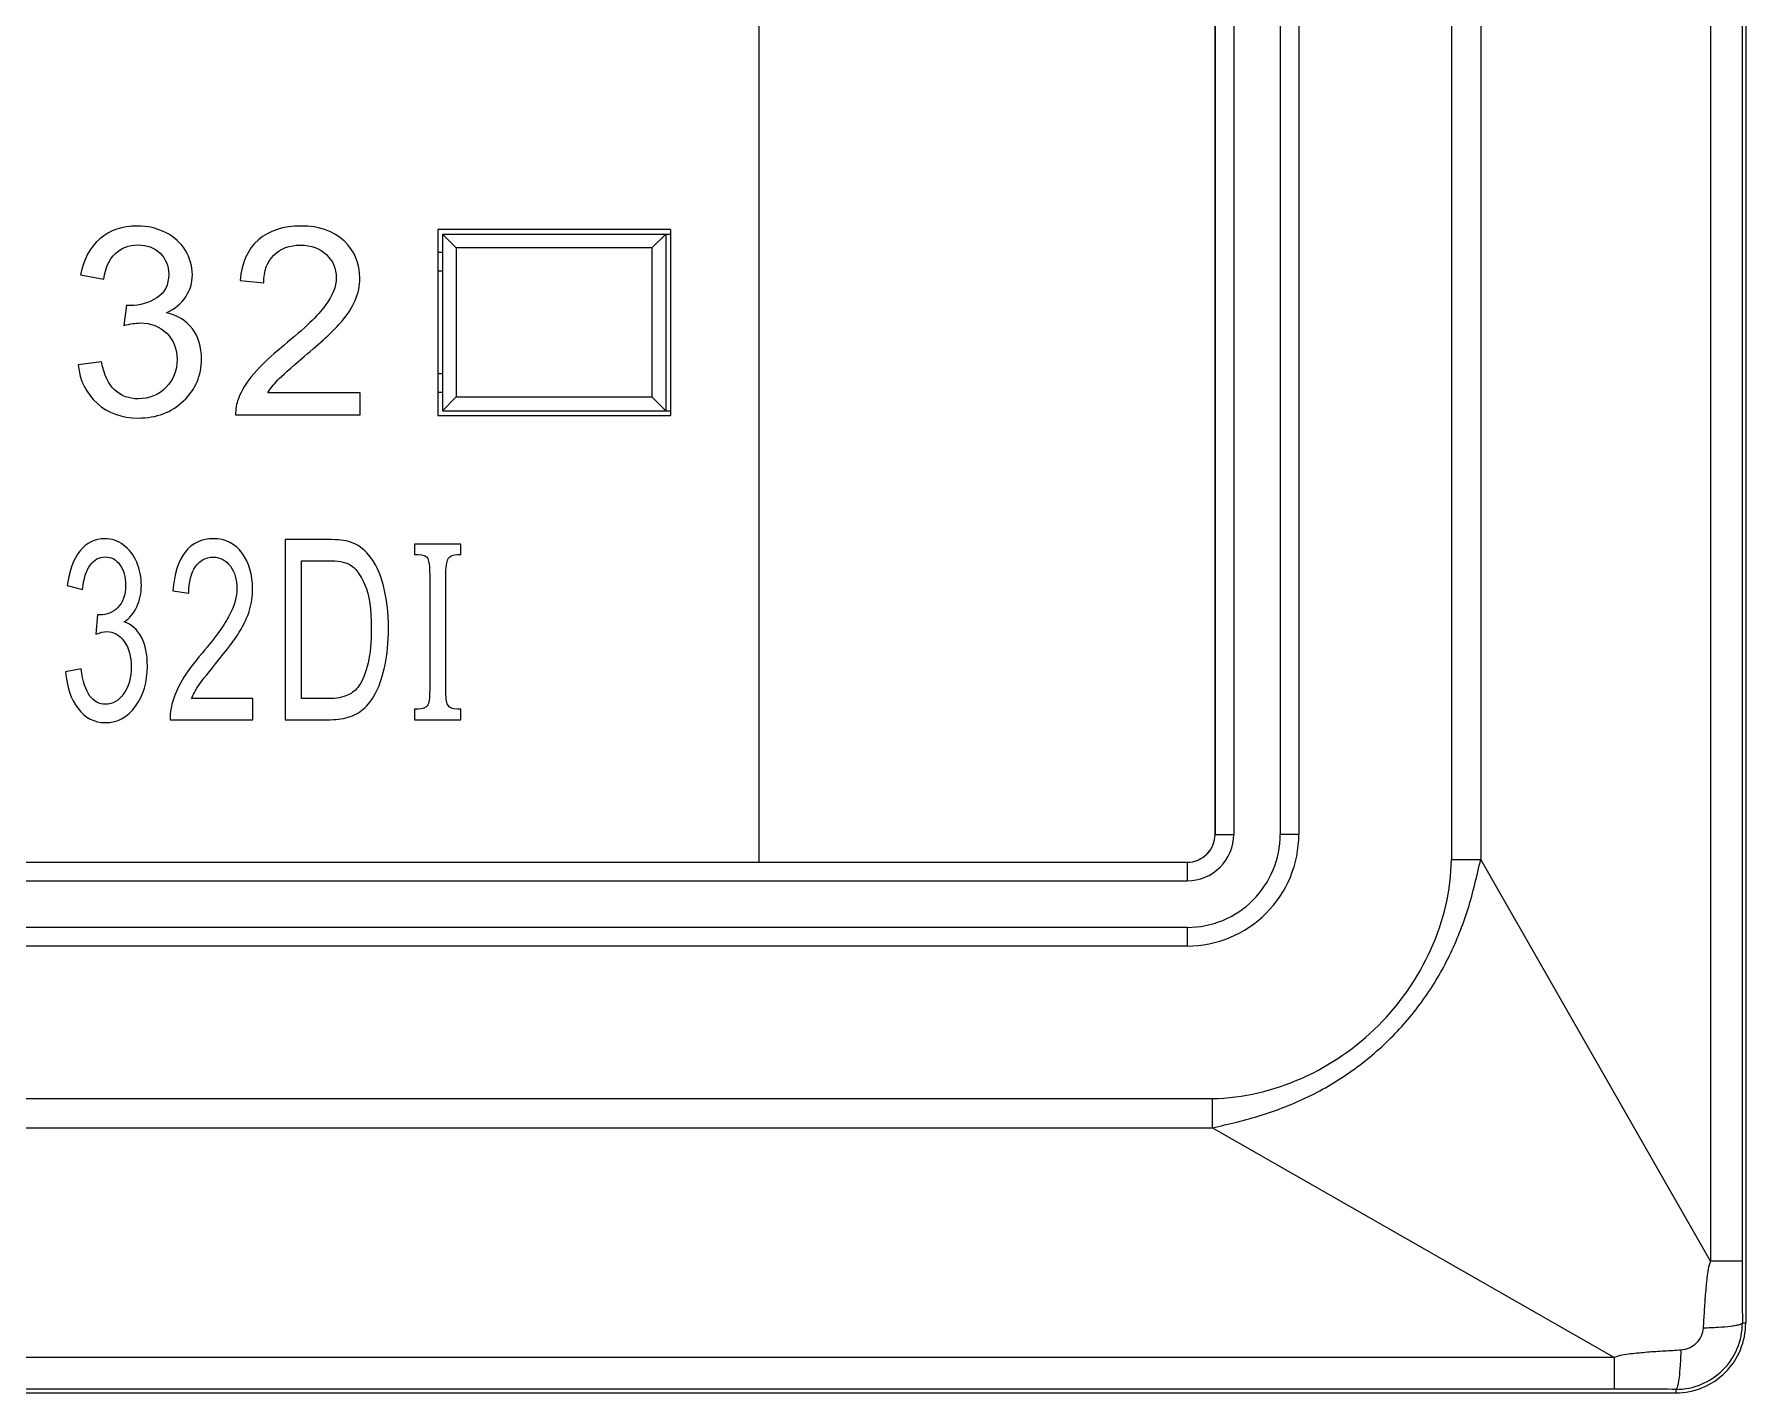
# Model space of a CAD drawing. Header units: millimetres. Extents: x 33157 to 59611, y -29750 to 1750.
# Drawn here: x 53384.85 to 53403.23, y -4016.91 to -4002.31 of the extents above; entities that cross this region are included whole.
import ezdxf

# ---------------------------------------------------------------- set-up
doc = ezdxf.new("R2010")
doc.units = ezdxf.units.MM
doc.layers.get('0').update_dxf_attribs({"lineweight": 18})

msp = doc.modelspace()

# ---------------------------------------------------------------- linework, layer by layer
at = {"lineweight": 9}
for p, q in [((53403.234, -3917.66), (53403.234, -4016.16)), ((53402.855, -3918.324), (53402.855, -4015.496)), ((53403.197, -3918.324), (53403.197, -4015.496)), ((53400.072, -3922.641), (53400.072, -4011.179)), ((53400.388, -3922.641), (53400.388, -4011.179)), ((53397.534, -3922.91), (53397.534, -4010.91)), ((53397.734, -3922.91), (53397.734, -4010.91)), ((53398.234, -3922.91), (53398.234, -4010.91)), ((53398.434, -3922.91), (53398.434, -4010.91)), ((53389.184, -4004.41), (53389.184, -4006.41)), ((53389.234, -4004.46), (53389.234, -4006.36)), ((53391.634, -4004.46), (53391.634, -4006.36)), ((53391.684, -4004.41), (53391.684, -4006.41)), ((53389.384, -4004.61), (53389.384, -4006.21)), ((53391.484, -4004.61), (53391.484, -4006.21)), ((53397.734, -4010.91), (53397.734, -4010.91)), ((53398.434, -4010.91), (53398.434, -4010.91)), ((53400.388, -4011.179), (53400.388, -4011.179)), ((53397.234, -4011.21), (53397.234, -4011.21)), ((53397.234, -4011.21), (53397.234, -4011.21)), ((53397.234, -4011.21), (53397.234, -4011.41)), ((53397.234, -4011.21), (53397.234, -4011.21)), ((53397.234, -4011.41), (53397.234, -4011.41)), ((53397.234, -4011.91), (53397.234, -4011.91)), ((53397.234, -4011.91), (53397.234, -4011.91)), ((53397.234, -4011.91), (53397.234, -4012.11)), ((53397.234, -4012.11), (53397.234, -4012.11)), ((53397.504, -4013.748), (53397.504, -4013.748)), ((53397.504, -4013.748), (53397.504, -4013.748)), ((53397.504, -4013.748), (53397.504, -4014.064)), ((53397.504, -4014.064), (53397.504, -4014.064)), ((53403.197, -4015.496), (53403.197, -4015.496)), ((53403.234, -4016.16), (53403.234, -4016.16)), ((53401.82, -4016.53), (53401.82, -4016.53)), ((53401.82, -4016.53), (53401.82, -4016.53)), ((53401.82, -4016.53), (53401.82, -4016.872)), ((53401.82, -4016.872), (53401.82, -4016.872)), ((53402.484, -4016.873), (53402.484, -4016.873)), ((53402.484, -4016.873), (53402.484, -4016.91)), ((53402.484, -4016.91), (53402.484, -4016.91))]:
    msp.add_line(p, q, dxfattribs=at)
for points, knots in [([(53397.535, -3989.011), (53397.535, -3989.011), (53397.535, -4010.91), (53397.535, -4010.91), (53397.535, -4011.075), (53397.4, -4011.21), (53397.234, -4011.21), (53397.234, -4011.21), (53392.644, -4011.21), (53392.644, -4011.21), (53392.644, -4011.21), (53392.634, -4011.21), (53392.634, -4011.21), (53392.634, -4011.21), (53392.634, -3991.84), (53392.634, -3991.84), (53392.634, -3991.84), (53392.686, -3991.81), (53392.686, -3991.81), (53392.686, -3991.81), (53397.535, -3989.011), (53397.535, -3989.011)], [0, 0, 0, 0, 144874.482306, 144874.482306, 144874.482306, 289748.964611, 289748.964611, 289748.964611, 434623.446917, 434623.446917, 434623.446917, 579497.929222, 579497.929222, 579497.929222, 724372.411528, 724372.411528, 724372.411528, 869246.893833, 869246.893833, 869246.893833, 1014121.376139, 1014121.376139, 1014121.376139, 1014121.376139]), ([(53385.324, -4005.867), (53385.324, -4005.867), (53385.572, -4005.833), (53385.572, -4005.833), (53385.601, -4005.974), (53385.649, -4006.075), (53385.717, -4006.138), (53385.785, -4006.2), (53385.869, -4006.231), (53385.968, -4006.231), (53386.086, -4006.231), (53386.185, -4006.19), (53386.265, -4006.109), (53386.345, -4006.028), (53386.385, -4005.928), (53386.385, -4005.809), (53386.385, -4005.695), (53386.348, -4005.601), (53386.273, -4005.527), (53386.199, -4005.453), (53386.104, -4005.416), (53385.989, -4005.416), (53385.942, -4005.416), (53385.883, -4005.425), (53385.813, -4005.443), (53385.813, -4005.443), (53385.841, -4005.226), (53385.841, -4005.226), (53385.858, -4005.228), (53385.871, -4005.229), (53385.881, -4005.229), (53385.987, -4005.229), (53386.082, -4005.201), (53386.168, -4005.146), (53386.252, -4005.091), (53386.295, -4005.006), (53386.295, -4004.892), (53386.295, -4004.801), (53386.263, -4004.726), (53386.202, -4004.666), (53386.14, -4004.607), (53386.061, -4004.577), (53385.963, -4004.577), (53385.866, -4004.577), (53385.786, -4004.607), (53385.722, -4004.669), (53385.657, -4004.73), (53385.616, -4004.821), (53385.597, -4004.944), (53385.597, -4004.944), (53385.349, -4004.899), (53385.349, -4004.899), (53385.38, -4004.732), (53385.448, -4004.603), (53385.556, -4004.511), (53385.663, -4004.419), (53385.797, -4004.374), (53385.957, -4004.374), (53386.067, -4004.374), (53386.169, -4004.397), (53386.262, -4004.445), (53386.355, -4004.492), (53386.426, -4004.556), (53386.475, -4004.638), (53386.524, -4004.719), (53386.549, -4004.806), (53386.549, -4004.898), (53386.549, -4004.985), (53386.525, -4005.064), (53386.478, -4005.135), (53386.431, -4005.207), (53386.362, -4005.264), (53386.27, -4005.306), (53386.39, -4005.333), (53386.482, -4005.391), (53386.549, -4005.478), (53386.614, -4005.564), (53386.647, -4005.673), (53386.647, -4005.804), (53386.647, -4005.98), (53386.583, -4006.13), (53386.454, -4006.253), (53386.326, -4006.376), (53386.163, -4006.437), (53385.966, -4006.437), (53385.789, -4006.437), (53385.642, -4006.384), (53385.525, -4006.278), (53385.407, -4006.172), (53385.34, -4006.035), (53385.324, -4005.867)], [0, 0, 0, 0, 136579.389566, 136579.389566, 136579.389566, 273158.779131, 273158.779131, 273158.779131, 409738.168697, 409738.168697, 409738.168697, 546317.558262, 546317.558262, 546317.558262, 682896.947828, 682896.947828, 682896.947828, 819476.337393, 819476.337393, 819476.337393, 956055.726959, 956055.726959, 956055.726959, 1092635.116524, 1092635.116524, 1092635.116524, 1229214.50609, 1229214.50609, 1229214.50609, 1365793.895656, 1365793.895656, 1365793.895656, 1502373.285221, 1502373.285221, 1502373.285221, 1638952.674787, 1638952.674787, 1638952.674787, 1775532.064352, 1775532.064352, 1775532.064352, 1912111.453918, 1912111.453918, 1912111.453918, 2048690.843483, 2048690.843483, 2048690.843483, 2185270.233049, 2185270.233049, 2185270.233049, 2321849.622614, 2321849.622614, 2321849.622614, 2458429.01218, 2458429.01218, 2458429.01218, 2595008.401746, 2595008.401746, 2595008.401746, 2731587.791311, 2731587.791311, 2731587.791311, 2868167.180877, 2868167.180877, 2868167.180877, 3004746.570442, 3004746.570442, 3004746.570442, 3141325.960008, 3141325.960008, 3141325.960008, 3277905.349573, 3277905.349573, 3277905.349573, 3414484.739139, 3414484.739139, 3414484.739139, 3551064.128704, 3551064.128704, 3551064.128704, 3687643.51827, 3687643.51827, 3687643.51827, 3824222.907836, 3824222.907836, 3824222.907836, 3960802.297401, 3960802.297401, 3960802.297401, 4097381.686967, 4097381.686967, 4097381.686967, 4097381.686967]), ([(53388.351, -4006.166), (53388.351, -4006.166), (53388.351, -4006.403), (53388.351, -4006.403), (53388.351, -4006.403), (53387.013, -4006.403), (53387.013, -4006.403), (53387.012, -4006.343), (53387.021, -4006.286), (53387.043, -4006.23), (53387.077, -4006.139), (53387.132, -4006.05), (53387.208, -4005.962), (53387.283, -4005.874), (53387.392, -4005.772), (53387.532, -4005.657), (53387.751, -4005.477), (53387.9, -4005.334), (53387.977, -4005.229), (53388.055, -4005.123), (53388.094, -4005.024), (53388.094, -4004.93), (53388.094, -4004.831), (53388.059, -4004.749), (53387.988, -4004.681), (53387.918, -4004.614), (53387.826, -4004.58), (53387.712, -4004.58), (53387.592, -4004.58), (53387.496, -4004.615), (53387.424, -4004.687), (53387.353, -4004.758), (53387.316, -4004.857), (53387.315, -4004.983), (53387.315, -4004.983), (53387.061, -4004.958), (53387.061, -4004.958), (53387.079, -4004.768), (53387.145, -4004.623), (53387.258, -4004.523), (53387.373, -4004.424), (53387.526, -4004.374), (53387.718, -4004.374), (53387.912, -4004.374), (53388.066, -4004.427), (53388.178, -4004.535), (53388.292, -4004.643), (53388.348, -4004.776), (53388.348, -4004.935), (53388.348, -4005.016), (53388.332, -4005.096), (53388.298, -4005.174), (53388.266, -4005.252), (53388.21, -4005.335), (53388.134, -4005.421), (53388.057, -4005.507), (53387.929, -4005.626), (53387.751, -4005.777), (53387.602, -4005.902), (53387.506, -4005.987), (53387.464, -4006.031), (53387.422, -4006.076), (53387.387, -4006.121), (53387.359, -4006.166), (53387.359, -4006.166), (53388.351, -4006.166), (53388.351, -4006.166)], [0, 0, 0, 0, 137534.219864, 137534.219864, 137534.219864, 275068.439728, 275068.439728, 275068.439728, 412602.659593, 412602.659593, 412602.659593, 550136.879457, 550136.879457, 550136.879457, 687671.099321, 687671.099321, 687671.099321, 825205.319185, 825205.319185, 825205.319185, 962739.53905, 962739.53905, 962739.53905, 1100273.758914, 1100273.758914, 1100273.758914, 1237807.978778, 1237807.978778, 1237807.978778, 1375342.198642, 1375342.198642, 1375342.198642, 1512876.418507, 1512876.418507, 1512876.418507, 1650410.638371, 1650410.638371, 1650410.638371, 1787944.858235, 1787944.858235, 1787944.858235, 1925479.078099, 1925479.078099, 1925479.078099, 2063013.297964, 2063013.297964, 2063013.297964, 2200547.517828, 2200547.517828, 2200547.517828, 2338081.737692, 2338081.737692, 2338081.737692, 2475615.957556, 2475615.957556, 2475615.957556, 2613150.17742, 2613150.17742, 2613150.17742, 2750684.397285, 2750684.397285, 2750684.397285, 2888218.617149, 2888218.617149, 2888218.617149, 3025752.837013, 3025752.837013, 3025752.837013, 3025752.837013]), ([(53387.546, -4009.678), (53387.546, -4009.678), (53387.546, -4007.743), (53387.546, -4007.743), (53387.546, -4007.743), (53388.008, -4007.743), (53388.008, -4007.743), (53388.112, -4007.743), (53388.192, -4007.752), (53388.247, -4007.77), (53388.323, -4007.796), (53388.389, -4007.842), (53388.443, -4007.909), (53388.514, -4007.995), (53388.567, -4008.105), (53388.602, -4008.239), (53388.637, -4008.374), (53388.655, -4008.527), (53388.655, -4008.7), (53388.655, -4008.847), (53388.643, -4008.977), (53388.619, -4009.09), (53388.595, -4009.204), (53388.565, -4009.298), (53388.528, -4009.372), (53388.49, -4009.447), (53388.449, -4009.505), (53388.405, -4009.547), (53388.361, -4009.59), (53388.308, -4009.623), (53388.245, -4009.645), (53388.183, -4009.667), (53388.111, -4009.678), (53388.03, -4009.678), (53388.03, -4009.678), (53387.546, -4009.678), (53387.546, -4009.678)], [0, 0, 0, 0, 140514.083034, 140514.083034, 140514.083034, 281028.166068, 281028.166068, 281028.166068, 421542.249102, 421542.249102, 421542.249102, 562056.332136, 562056.332136, 562056.332136, 702570.41517, 702570.41517, 702570.41517, 843084.498204, 843084.498204, 843084.498204, 983598.581237, 983598.581237, 983598.581237, 1124112.664271, 1124112.664271, 1124112.664271, 1264626.747305, 1264626.747305, 1264626.747305, 1405140.830339, 1405140.830339, 1405140.830339, 1545654.913373, 1545654.913373, 1545654.913373, 1686168.996407, 1686168.996407, 1686168.996407, 1686168.996407]), ([(53385.188, -4009.164), (53385.188, -4009.164), (53385.353, -4009.132), (53385.353, -4009.132), (53385.372, -4009.267), (53385.404, -4009.364), (53385.449, -4009.424), (53385.494, -4009.483), (53385.55, -4009.513), (53385.616, -4009.513), (53385.694, -4009.513), (53385.76, -4009.474), (53385.813, -4009.397), (53385.866, -4009.319), (53385.892, -4009.223), (53385.892, -4009.109), (53385.892, -4009), (53385.868, -4008.91), (53385.818, -4008.838), (53385.769, -4008.768), (53385.706, -4008.732), (53385.629, -4008.732), (53385.598, -4008.732), (53385.559, -4008.741), (53385.513, -4008.759), (53385.513, -4008.759), (53385.531, -4008.551), (53385.531, -4008.551), (53385.542, -4008.552), (53385.551, -4008.553), (53385.558, -4008.553), (53385.628, -4008.553), (53385.691, -4008.527), (53385.748, -4008.474), (53385.804, -4008.421), (53385.832, -4008.34), (53385.832, -4008.231), (53385.832, -4008.144), (53385.812, -4008.072), (53385.771, -4008.015), (53385.73, -4007.957), (53385.677, -4007.929), (53385.612, -4007.929), (53385.548, -4007.929), (53385.495, -4007.958), (53385.452, -4008.017), (53385.409, -4008.075), (53385.382, -4008.163), (53385.369, -4008.28), (53385.369, -4008.28), (53385.205, -4008.237), (53385.205, -4008.237), (53385.225, -4008.078), (53385.271, -4007.954), (53385.342, -4007.866), (53385.413, -4007.778), (53385.502, -4007.734), (53385.608, -4007.734), (53385.681, -4007.734), (53385.749, -4007.757), (53385.81, -4007.802), (53385.872, -4007.848), (53385.919, -4007.909), (53385.952, -4007.987), (53385.985, -4008.066), (53386.001, -4008.148), (53386.001, -4008.236), (53386.001, -4008.32), (53385.985, -4008.395), (53385.954, -4008.464), (53385.923, -4008.532), (53385.877, -4008.587), (53385.816, -4008.627), (53385.895, -4008.653), (53385.957, -4008.708), (53386.001, -4008.792), (53386.045, -4008.875), (53386.066, -4008.979), (53386.066, -4009.104), (53386.066, -4009.273), (53386.024, -4009.416), (53385.938, -4009.534), (53385.853, -4009.652), (53385.745, -4009.71), (53385.614, -4009.71), (53385.497, -4009.71), (53385.399, -4009.659), (53385.321, -4009.558), (53385.243, -4009.456), (53385.199, -4009.325), (53385.188, -4009.164)], [0, 0, 0, 0, 136583.764801, 136583.764801, 136583.764801, 273167.529603, 273167.529603, 273167.529603, 409751.294404, 409751.294404, 409751.294404, 546335.059205, 546335.059205, 546335.059205, 682918.824006, 682918.824006, 682918.824006, 819502.588808, 819502.588808, 819502.588808, 956086.353609, 956086.353609, 956086.353609, 1092670.11841, 1092670.11841, 1092670.11841, 1229253.883212, 1229253.883212, 1229253.883212, 1365837.648013, 1365837.648013, 1365837.648013, 1502421.412814, 1502421.412814, 1502421.412814, 1639005.177616, 1639005.177616, 1639005.177616, 1775588.942417, 1775588.942417, 1775588.942417, 1912172.707218, 1912172.707218, 1912172.707218, 2048756.472019, 2048756.472019, 2048756.472019, 2185340.236821, 2185340.236821, 2185340.236821, 2321924.001622, 2321924.001622, 2321924.001622, 2458507.766423, 2458507.766423, 2458507.766423, 2595091.531225, 2595091.531225, 2595091.531225, 2731675.296026, 2731675.296026, 2731675.296026, 2868259.060827, 2868259.060827, 2868259.060827, 3004842.825628, 3004842.825628, 3004842.825628, 3141426.59043, 3141426.59043, 3141426.59043, 3278010.355231, 3278010.355231, 3278010.355231, 3414594.120032, 3414594.120032, 3414594.120032, 3551177.884834, 3551177.884834, 3551177.884834, 3687761.649635, 3687761.649635, 3687761.649635, 3824345.414436, 3824345.414436, 3824345.414436, 3960929.179238, 3960929.179238, 3960929.179238, 4097512.944039, 4097512.944039, 4097512.944039, 4097512.944039]), ([(53387.198, -4009.451), (53387.198, -4009.451), (53387.198, -4009.678), (53387.198, -4009.678), (53387.198, -4009.678), (53386.31, -4009.678), (53386.31, -4009.678), (53386.308, -4009.62), (53386.315, -4009.565), (53386.329, -4009.512), (53386.352, -4009.425), (53386.388, -4009.339), (53386.438, -4009.255), (53386.489, -4009.171), (53386.561, -4009.074), (53386.654, -4008.963), (53386.799, -4008.791), (53386.898, -4008.654), (53386.949, -4008.553), (53387.001, -4008.452), (53387.027, -4008.357), (53387.027, -4008.267), (53387.027, -4008.173), (53387.004, -4008.093), (53386.957, -4008.029), (53386.91, -4007.964), (53386.849, -4007.932), (53386.773, -4007.932), (53386.694, -4007.932), (53386.63, -4007.966), (53386.582, -4008.034), (53386.535, -4008.102), (53386.511, -4008.197), (53386.51, -4008.318), (53386.51, -4008.318), (53386.341, -4008.294), (53386.341, -4008.294), (53386.353, -4008.112), (53386.397, -4007.973), (53386.472, -4007.878), (53386.548, -4007.782), (53386.65, -4007.734), (53386.777, -4007.734), (53386.906, -4007.734), (53387.008, -4007.786), (53387.083, -4007.889), (53387.158, -4007.992), (53387.196, -4008.12), (53387.196, -4008.272), (53387.196, -4008.35), (53387.185, -4008.426), (53387.163, -4008.501), (53387.141, -4008.576), (53387.104, -4008.655), (53387.053, -4008.738), (53387.002, -4008.82), (53386.917, -4008.934), (53386.799, -4009.078), (53386.7, -4009.198), (53386.637, -4009.279), (53386.609, -4009.322), (53386.581, -4009.365), (53386.557, -4009.407), (53386.539, -4009.451), (53386.539, -4009.451), (53387.198, -4009.451), (53387.198, -4009.451)], [0, 0, 0, 0, 137537.417006, 137537.417006, 137537.417006, 275074.834012, 275074.834012, 275074.834012, 412612.251018, 412612.251018, 412612.251018, 550149.668024, 550149.668024, 550149.668024, 687687.085029, 687687.085029, 687687.085029, 825224.502035, 825224.502035, 825224.502035, 962761.919041, 962761.919041, 962761.919041, 1100299.336047, 1100299.336047, 1100299.336047, 1237836.753053, 1237836.753053, 1237836.753053, 1375374.170059, 1375374.170059, 1375374.170059, 1512911.587065, 1512911.587065, 1512911.587065, 1650449.004071, 1650449.004071, 1650449.004071, 1787986.421076, 1787986.421076, 1787986.421076, 1925523.838082, 1925523.838082, 1925523.838082, 2063061.255088, 2063061.255088, 2063061.255088, 2200598.672094, 2200598.672094, 2200598.672094, 2338136.0891, 2338136.0891, 2338136.0891, 2475673.506106, 2475673.506106, 2475673.506106, 2613210.923112, 2613210.923112, 2613210.923112, 2750748.340118, 2750748.340118, 2750748.340118, 2888285.757123, 2888285.757123, 2888285.757123, 3025823.174129, 3025823.174129, 3025823.174129, 3025823.174129]), ([(53387.723, -4009.451), (53387.723, -4009.451), (53388.009, -4009.451), (53388.009, -4009.451), (53388.098, -4009.451), (53388.167, -4009.439), (53388.217, -4009.415), (53388.268, -4009.391), (53388.308, -4009.358), (53388.338, -4009.315), (53388.38, -4009.254), (53388.412, -4009.172), (53388.436, -4009.069), (53388.459, -4008.966), (53388.471, -4008.842), (53388.471, -4008.696), (53388.471, -4008.493), (53388.448, -4008.337), (53388.402, -4008.228), (53388.356, -4008.119), (53388.3, -4008.046), (53388.234, -4008.009), (53388.187, -4007.983), (53388.11, -4007.97), (53388.005, -4007.97), (53388.005, -4007.97), (53387.723, -4007.97), (53387.723, -4007.97), (53387.723, -4007.97), (53387.723, -4009.451), (53387.723, -4009.451)], [0, 0, 0, 0, 141825.191314, 141825.191314, 141825.191314, 283650.382628, 283650.382628, 283650.382628, 425475.573942, 425475.573942, 425475.573942, 567300.765256, 567300.765256, 567300.765256, 709125.95657, 709125.95657, 709125.95657, 850951.147884, 850951.147884, 850951.147884, 992776.339198, 992776.339198, 992776.339198, 1134601.530512, 1134601.530512, 1134601.530512, 1276426.721826, 1276426.721826, 1276426.721826, 1418251.91314, 1418251.91314, 1418251.91314, 1418251.91314]), ([(53388.935, -4007.791), (53388.935, -4007.791), (53389.434, -4007.791), (53389.434, -4007.791), (53389.434, -4007.791), (53389.434, -4007.905), (53389.434, -4007.905), (53389.434, -4007.905), (53389.396, -4007.905), (53389.396, -4007.905), (53389.349, -4007.905), (53389.316, -4007.919), (53389.298, -4007.948), (53389.28, -4007.976), (53389.271, -4008.041), (53389.271, -4008.143), (53389.271, -4008.143), (53389.271, -4009.359), (53389.271, -4009.359), (53389.271, -4009.437), (53389.278, -4009.49), (53389.292, -4009.52), (53389.306, -4009.549), (53389.341, -4009.564), (53389.396, -4009.564), (53389.396, -4009.564), (53389.434, -4009.564), (53389.434, -4009.564), (53389.434, -4009.564), (53389.434, -4009.678), (53389.434, -4009.678), (53389.434, -4009.678), (53388.935, -4009.678), (53388.935, -4009.678), (53388.935, -4009.678), (53388.935, -4009.564), (53388.935, -4009.564), (53388.935, -4009.564), (53388.975, -4009.564), (53388.975, -4009.564), (53389.023, -4009.564), (53389.055, -4009.552), (53389.072, -4009.528), (53389.09, -4009.504), (53389.098, -4009.448), (53389.098, -4009.359), (53389.098, -4009.359), (53389.098, -4008.115), (53389.098, -4008.115), (53389.098, -4008.032), (53389.091, -4007.976), (53389.077, -4007.948), (53389.063, -4007.919), (53389.029, -4007.905), (53388.975, -4007.905), (53388.975, -4007.905), (53388.935, -4007.905), (53388.935, -4007.905), (53388.935, -4007.905), (53388.935, -4007.791), (53388.935, -4007.791)], [0, 0, 0, 0, 137901.970929, 137901.970929, 137901.970929, 275803.941857, 275803.941857, 275803.941857, 413705.912786, 413705.912786, 413705.912786, 551607.883714, 551607.883714, 551607.883714, 689509.854643, 689509.854643, 689509.854643, 827411.825572, 827411.825572, 827411.825572, 965313.7965, 965313.7965, 965313.7965, 1103215.767429, 1103215.767429, 1103215.767429, 1241117.738358, 1241117.738358, 1241117.738358, 1379019.709286, 1379019.709286, 1379019.709286, 1516921.680215, 1516921.680215, 1516921.680215, 1654823.651143, 1654823.651143, 1654823.651143, 1792725.622072, 1792725.622072, 1792725.622072, 1930627.593001, 1930627.593001, 1930627.593001, 2068529.563929, 2068529.563929, 2068529.563929, 2206431.534858, 2206431.534858, 2206431.534858, 2344333.505786, 2344333.505786, 2344333.505786, 2482235.476715, 2482235.476715, 2482235.476715, 2620137.447644, 2620137.447644, 2620137.447644, 2758039.418572, 2758039.418572, 2758039.418572, 2758039.418572])]:
    msp.add_open_spline(points, degree=3, knots=knots)
for points in [[(53391.684, -4004.41), (53391.684, -4004.41), (53389.184, -4004.41), (53389.184, -4004.41)], [(53389.234, -4004.46), (53389.234, -4004.46), (53391.684, -4004.46), (53391.684, -4004.46)], [(53389.234, -4004.46), (53389.234, -4004.46), (53389.384, -4004.61), (53389.384, -4004.61)], [(53391.634, -4004.46), (53391.634, -4004.46), (53391.484, -4004.61), (53391.484, -4004.61)], [(53389.234, -4004.66), (53389.234, -4004.66), (53389.184, -4004.66), (53389.184, -4004.66)], [(53391.484, -4004.61), (53391.484, -4004.61), (53389.384, -4004.61), (53389.384, -4004.61)], [(53389.234, -4004.86), (53389.234, -4004.86), (53389.184, -4004.86), (53389.184, -4004.86)], [(53389.184, -4005.96), (53389.184, -4005.96), (53389.234, -4005.96), (53389.234, -4005.96)], [(53389.184, -4006.16), (53389.184, -4006.16), (53389.234, -4006.16), (53389.234, -4006.16)], [(53389.234, -4006.36), (53389.234, -4006.36), (53389.384, -4006.21), (53389.384, -4006.21)], [(53389.384, -4006.21), (53389.384, -4006.21), (53391.484, -4006.21), (53391.484, -4006.21)], [(53391.634, -4006.36), (53391.634, -4006.36), (53391.484, -4006.21), (53391.484, -4006.21)], [(53389.184, -4006.41), (53389.184, -4006.41), (53391.684, -4006.41), (53391.684, -4006.41)], [(53389.234, -4006.36), (53389.234, -4006.36), (53391.684, -4006.36), (53391.684, -4006.36)], [(53397.534, -4010.91), (53397.534, -4010.91), (53397.734, -4010.91), (53397.734, -4010.91)], [(53398.434, -4010.91), (53398.434, -4010.91), (53398.234, -4010.91), (53398.234, -4010.91)], [(53400.072, -4011.179), (53400.072, -4011.179), (53400.388, -4011.179), (53400.388, -4011.179)], [(53402.855, -4015.496), (53402.855, -4015.496), (53400.388, -4011.179), (53400.388, -4011.179)], [(53374.534, -4011.21), (53374.534, -4011.21), (53397.234, -4011.21), (53397.234, -4011.21)], [(53374.534, -4011.21), (53374.534, -4011.21), (53397.234, -4011.21), (53397.234, -4011.21)], [(53374.534, -4011.41), (53374.534, -4011.41), (53397.234, -4011.41), (53397.234, -4011.41)], [(53397.234, -4011.91), (53397.234, -4011.91), (53374.534, -4011.91), (53374.534, -4011.91)], [(53397.234, -4012.11), (53397.234, -4012.11), (53374.534, -4012.11), (53374.534, -4012.11)], [(53374.265, -4013.748), (53374.265, -4013.748), (53397.504, -4013.748), (53397.504, -4013.748)], [(53374.265, -4014.064), (53374.265, -4014.064), (53397.504, -4014.064), (53397.504, -4014.064)], [(53401.82, -4016.53), (53401.82, -4016.53), (53397.504, -4014.064), (53397.504, -4014.064)], [(53403.197, -4015.496), (53403.197, -4015.496), (53402.855, -4015.496), (53402.855, -4015.496)], [(53403.197, -4015.496), (53403.197, -4015.717), (53403.197, -4015.938), (53403.198, -4016.16)], [(53403.198, -4016.16), (53403.198, -4016.16), (53403.234, -4016.16), (53403.234, -4016.16)], [(53401.82, -4016.53), (53401.82, -4016.53), (53369.949, -4016.53), (53369.949, -4016.53)], [(53401.82, -4016.872), (53401.82, -4016.872), (53369.949, -4016.872), (53369.949, -4016.872)], [(53402.484, -4016.873), (53402.263, -4016.872), (53402.042, -4016.872), (53401.82, -4016.872)], [(53369.284, -4016.91), (53369.284, -4016.91), (53402.484, -4016.91), (53402.484, -4016.91)]]:
    msp.add_open_spline(points, degree=3, dxfattribs=at)
for points, knots in [([(53397.234, -4012.11), (53397.553, -4012.11), (53397.858, -4011.983), (53398.083, -4011.758), (53398.308, -4011.533), (53398.434, -4011.228), (53398.434, -4010.91)], [0, 0, 0, 0, 173257.060133, 173257.060133, 173257.060133, 346514.120266, 346514.120266, 346514.120266, 346514.120266]), ([(53397.234, -4011.91), (53397.5, -4011.91), (53397.754, -4011.805), (53397.941, -4011.617), (53398.129, -4011.429), (53398.234, -4011.175), (53398.234, -4010.91)], [0, 0, 0, 0, 173256.587668, 173256.587668, 173256.587668, 346513.175337, 346513.175337, 346513.175337, 346513.175337]), ([(53397.234, -4011.41), (53397.367, -4011.41), (53397.494, -4011.357), (53397.588, -4011.263), (53397.682, -4011.17), (53397.734, -4011.042), (53397.734, -4010.91)], [0, 0, 0, 0, 173255.406613, 173255.406613, 173255.406613, 346510.813226, 346510.813226, 346510.813226, 346510.813226]), ([(53397.234, -4011.21), (53397.314, -4011.21), (53397.39, -4011.178), (53397.447, -4011.122), (53397.503, -4011.066), (53397.534, -4010.989), (53397.534, -4010.91)], [0, 0, 0, 0, 173254.93412, 173254.93412, 173254.93412, 346509.86824, 346509.86824, 346509.86824, 346509.86824]), ([(53397.504, -4013.748), (53397.67, -4013.748), (53397.836, -4013.725), (53397.998, -4013.687), (53398.161, -4013.65), (53398.319, -4013.596), (53398.471, -4013.528), (53398.773, -4013.392), (53399.052, -4013.199), (53399.288, -4012.963), (53399.524, -4012.728), (53399.717, -4012.449), (53399.852, -4012.146), (53399.92, -4011.994), (53399.974, -4011.836), (53400.012, -4011.674), (53400.05, -4011.512), (53400.072, -4011.345), (53400.072, -4011.179)], [0, 0, 0, 0, 147091.535688, 147091.535688, 147091.535688, 294183.071377, 294183.071377, 294183.071377, 441274.607065, 441274.607065, 441274.607065, 588366.142754, 588366.142754, 588366.142754, 735457.678442, 735457.678442, 735457.678442, 882549.214131, 882549.214131, 882549.214131, 882549.214131]), ([(53397.504, -4014.064), (53397.592, -4014.042), (53397.681, -4014.023), (53397.769, -4014.001), (53397.857, -4013.979), (53397.944, -4013.955), (53398.031, -4013.928), (53398.204, -4013.873), (53398.374, -4013.807), (53398.538, -4013.727), (53398.701, -4013.647), (53398.858, -4013.555), (53399.006, -4013.449), (53399.154, -4013.344), (53399.294, -4013.226), (53399.422, -4013.098), (53399.551, -4012.969), (53399.668, -4012.83), (53399.774, -4012.682), (53399.879, -4012.533), (53399.972, -4012.376), (53400.052, -4012.213), (53400.131, -4012.05), (53400.198, -4011.88), (53400.252, -4011.707), (53400.279, -4011.62), (53400.303, -4011.532), (53400.325, -4011.444), (53400.347, -4011.356), (53400.367, -4011.267), (53400.388, -4011.179)], [0, 0, 0, 0, 141857.952797, 141857.952797, 141857.952797, 283715.905593, 283715.905593, 283715.905593, 425573.85839, 425573.85839, 425573.85839, 567431.811187, 567431.811187, 567431.811187, 709289.763983, 709289.763983, 709289.763983, 851147.71678, 851147.71678, 851147.71678, 993005.669577, 993005.669577, 993005.669577, 1134863.622374, 1134863.622374, 1134863.622374, 1276721.57517, 1276721.57517, 1276721.57517, 1418579.527967, 1418579.527967, 1418579.527967, 1418579.527967]), ([(53402.855, -4015.496), (53402.844, -4015.524), (53402.837, -4015.553), (53402.831, -4015.583), (53402.826, -4015.613), (53402.821, -4015.643), (53402.818, -4015.673), (53402.81, -4015.733), (53402.805, -4015.793), (53402.8, -4015.854), (53402.795, -4015.914), (53402.791, -4015.974), (53402.787, -4016.035), (53402.784, -4016.095), (53402.78, -4016.155), (53402.777, -4016.215)], [0, 0, 0, 0, 149313.687251, 149313.687251, 149313.687251, 298627.374503, 298627.374503, 298627.374503, 447941.061754, 447941.061754, 447941.061754, 597254.749006, 597254.749006, 597254.749006, 746568.436257, 746568.436257, 746568.436257, 746568.436257]), ([(53402.484, -4016.91), (53402.683, -4016.91), (53402.874, -4016.831), (53403.015, -4016.69), (53403.155, -4016.55), (53403.234, -4016.359), (53403.234, -4016.16)], [0, 0, 0, 0, 173281.381497, 173281.381497, 173281.381497, 346562.762994, 346562.762994, 346562.762994, 346562.762994]), ([(53402.484, -4016.873), (53402.674, -4016.873), (53402.855, -4016.798), (53402.989, -4016.664), (53403.123, -4016.53), (53403.198, -4016.349), (53403.198, -4016.16)], [0, 0, 0, 0, 173281.29474, 173281.29474, 173281.29474, 346562.589481, 346562.589481, 346562.589481, 346562.589481]), ([(53403.198, -4016.16), (53403.197, -4016.164), (53403.193, -4016.167), (53403.188, -4016.17), (53403.18, -4016.174), (53403.173, -4016.177), (53403.164, -4016.179), (53403.152, -4016.183), (53403.139, -4016.186), (53403.126, -4016.188), (53403.109, -4016.191), (53403.092, -4016.194), (53403.075, -4016.196), (53403.031, -4016.202), (53402.986, -4016.206), (53402.941, -4016.209), (53402.886, -4016.212), (53402.832, -4016.214), (53402.777, -4016.215)], [0, 0, 0, 0, 147109.050769, 147109.050769, 147109.050769, 294218.101538, 294218.101538, 294218.101538, 441327.152307, 441327.152307, 441327.152307, 588436.203076, 588436.203076, 588436.203076, 735545.253845, 735545.253845, 735545.253845, 882654.304614, 882654.304614, 882654.304614, 882654.304614]), ([(53402.777, -4016.215), (53402.774, -4016.275), (53402.746, -4016.334), (53402.702, -4016.378), (53402.659, -4016.421), (53402.599, -4016.449), (53402.54, -4016.452)], [0, 0, 0, 0, 173280.323617, 173280.323617, 173280.323617, 346560.647234, 346560.647234, 346560.647234, 346560.647234]), ([(53402.54, -4016.452), (53402.48, -4016.456), (53402.419, -4016.459), (53402.359, -4016.463), (53402.299, -4016.466), (53402.239, -4016.47), (53402.178, -4016.475), (53402.118, -4016.48), (53402.058, -4016.486), (53401.998, -4016.493), (53401.937, -4016.5), (53401.877, -4016.509), (53401.82, -4016.53)], [0, 0, 0, 0, 153649.825545, 153649.825545, 153649.825545, 307299.651089, 307299.651089, 307299.651089, 460949.476634, 460949.476634, 460949.476634, 614599.302179, 614599.302179, 614599.302179, 614599.302179]), ([(53402.484, -4016.873), (53402.489, -4016.872), (53402.492, -4016.868), (53402.494, -4016.864), (53402.499, -4016.856), (53402.501, -4016.848), (53402.504, -4016.84), (53402.507, -4016.828), (53402.51, -4016.815), (53402.513, -4016.802), (53402.516, -4016.785), (53402.518, -4016.768), (53402.521, -4016.751), (53402.526, -4016.706), (53402.53, -4016.661), (53402.533, -4016.616), (53402.537, -4016.562), (53402.539, -4016.507), (53402.54, -4016.452)], [0, 0, 0, 0, 147108.341197, 147108.341197, 147108.341197, 294216.682394, 294216.682394, 294216.682394, 441325.023591, 441325.023591, 441325.023591, 588433.364789, 588433.364789, 588433.364789, 735541.705986, 735541.705986, 735541.705986, 882650.047183, 882650.047183, 882650.047183, 882650.047183])]:
    msp.add_open_spline(points, degree=3, knots=knots, dxfattribs=at)

doc.saveas('drawing.dxf')
